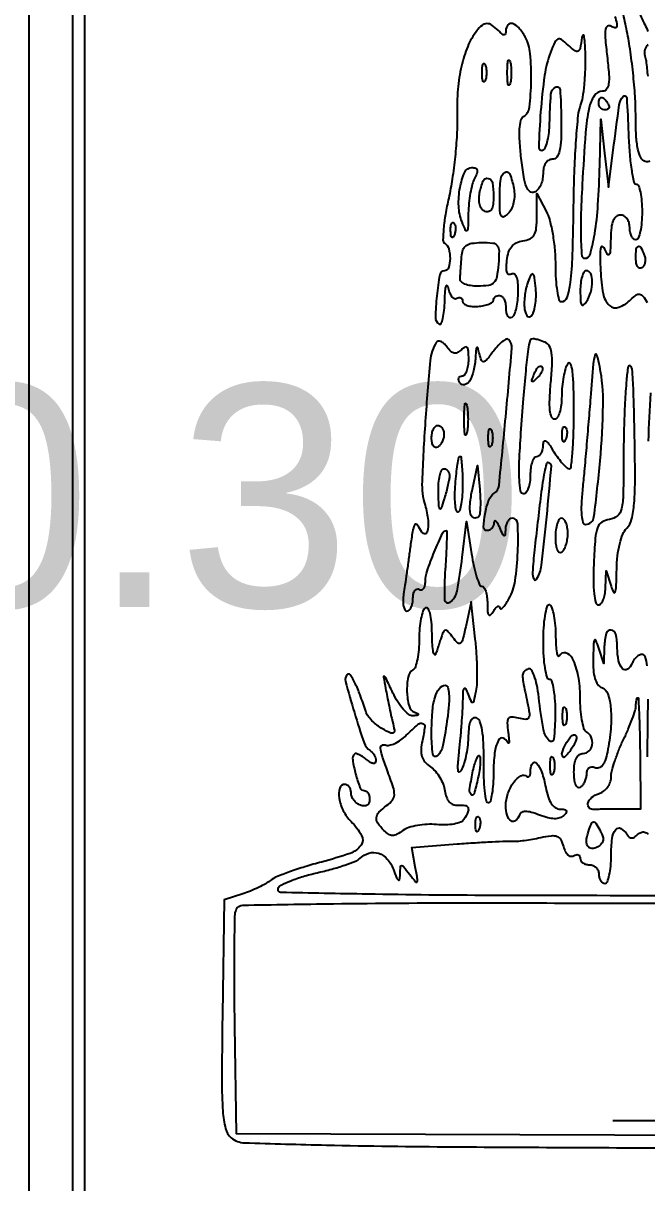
# Model space of a CAD drawing. Header units: inches. Extents: x -279 to 561, y -345 to 342.
# Drawn here: x -210.156 to -209.652, y -305.41 to -304.472 of the extents above; entities that cross this region are included whole.
import ezdxf

# ---------------------------------------------------------------- set-up
doc = ezdxf.new("R2010")
doc.units = ezdxf.units.IN
doc.header["$LTSCALE"] = 0.5
doc.header["$MEASUREMENT"] = 0
doc.layers.add('S-DIM', color=7, linetype='Continuous')
doc.styles.get("Standard").update_dxf_attribs({"font": 'arial.ttf'})
doc.dimstyles.get("Standard").update_dxf_attribs({"dimtxt": 0.18, "dimasz": 0.18, "dimexe": 0.18, "dimexo": 0.0625, "dimgap": 0.09, "dimtad": 0, "dimtih": 1, "dimtoh": 1, "dimzin": 0, "dimdsep": 46, "dimtxsty": 'Standard', "dimcen": 0.09, "dimadec": 0, "dimazin": 0, "dimtfac": 1, "dimtofl": 0, "dimtmove": 0, "dimatfit": 3, "dimfxl": 1, "dimtolj": 1, "dimtzin": 0, "dimarcsym": 0})

# ---------------------------------------------------------------- blocks, each defined once
blk = doc.blocks.new('*D1067')
at = {"layer": 'Defpoints', "color": 0, "ltscale": 0.5, "transparency": 16777216}
for p in [(-210.5, -305.21588), (-210.45448, -305.21588), (-210.45448, -305.51588)]:
    blk.add_point(p, dxfattribs=at)
at = {"layer": 'S-DIM', "color": 0, "lineweight": -2, "ltscale": 0.5, "transparency": 16777216}
for p, q in [((-210.5, -305.03588), (-210.5, -304.85588)), ((-210.5, -304.85588), (-210.32, -304.85588)), ((-210.51698, -305.21588), (-210.68, -305.21588)), ((-210.51698, -305.51588), (-210.68, -305.51588)), ((-210.5, -305.69588), (-210.5, -305.87588))]:
    blk.add_line(p, q, dxfattribs=at)
at = {"layer": 'S-DIM', "color": 0, "ltscale": 0.5, "transparency": 16777216}
for points in [[(-210.53, -305.03588), (-210.47, -305.03588), (-210.5, -305.21588)], [(-210.53, -305.69588), (-210.47, -305.69588), (-210.5, -305.51588)]]:
    blk.add_solid(points, dxfattribs=at)
at = {"layer": 'S-DIM', "color": 0, "ltscale": 0.5, "transparency": 16777216, "insert": (-209.99653, -304.85588), "char_height": 0.18, "attachment_point": 5}
blk.add_mtext('\\A1;0.30', dxfattribs=at)
blk = doc.blocks.new('*D1071')
at = {"color": 0, "linetype": 'ByBlock', "lineweight": -2, "transparency": 16777216}
for p, q in [((558.65223, 342.27878), (558.65223, 342.47294)), ((560.65223, 342.27878), (560.65223, 342.47294)), ((558.83223, 342.29294), (559.17223, 342.29294)), ((560.47223, 342.29294), (560.13223, 342.29294))]:
    blk.add_line(p, q, dxfattribs=at)
at = {"color": 0, "linetype": 'ByBlock', "transparency": 16777216}
for points in [[(558.83223, 342.32294), (558.83223, 342.26294), (558.65223, 342.29294)], [(560.47223, 342.32294), (560.47223, 342.26294), (560.65223, 342.29294)]]:
    blk.add_solid(points, dxfattribs=at)
at = {"layer": 'Defpoints', "color": 0, "linetype": 'ByBlock', "transparency": 16777216}
for p in [(560.65223, 342.29294), (558.65223, 342.21628), (560.65223, 342.21628)]:
    blk.add_point(p, dxfattribs=at)
at = {"layer": 'Defpoints', "color": 0, "ltscale": 0.5, "transparency": 16777216}
for p in [(-209.5, -305.36), (-209.5, -305.81), (-209.5, -305.81)]:
    blk.add_point(p, dxfattribs=at)
at = {"layer": 'S-DIM', "color": 0, "lineweight": -2, "ltscale": 0.5, "transparency": 16777216}
for p, q in [((-209.5, -305.18), (-209.5, -305)), ((-209.5625, -305.36), (-209.68, -305.36)), ((-209.5625, -305.81), (-209.68, -305.81)), ((-209.5, -305.99), (-209.5, -306.17))]:
    blk.add_line(p, q, dxfattribs=at)
at = {"layer": 'S-DIM', "color": 0, "ltscale": 0.5, "transparency": 16777216}
for points in [[(-209.53, -305.18), (-209.47, -305.18), (-209.5, -305.36)], [(-209.53, -305.99), (-209.47, -305.99), (-209.5, -305.81)]]:
    blk.add_solid(points, dxfattribs=at)
at = {"color": 0, "linetype": 'ByBlock', "transparency": 16777216, "insert": (559.65223, 342.29294), "char_height": 0.18, "attachment_point": 5}
blk.add_mtext('\\A1;2.0000', dxfattribs=at)
at = {"layer": 'S-DIM', "color": 0, "ltscale": 0.5, "transparency": 16777216, "insert": (-209.5, -305.585), "char_height": 0.18, "attachment_point": 5}
blk.add_mtext('\\A1;0.45', dxfattribs=at)

msp = doc.modelspace()

# ---------------------------------------------------------------- linework, layer by layer
msp.add_lwpolyline([(-210.11668, -304.76396), (-210.11668, -305.78112), (-210.13419, -305.78112), (-210.15171, -305.78112), (-210.15171, -304.76396), (-210.15171, -303.74681), (-210.13419, -303.74681), (-210.11668, -303.74681)], close=True)
msp.add_lwpolyline([(-210.10667, -305.78661), (-210.10667, -304.76671), (-210.10667, -303.74681), (-209.5787, -303.74681), (-209.05073, -303.74681)])
for points in [[(-209.64998, -304.58367, -0.288893), (-209.65366, -304.5844, -0.18397), (-209.65735, -304.5811, -0.069525), (-209.65968, -304.57446, -0.038669), (-209.66102, -304.56356, -0.009813), (-209.66146, -304.54573, 0.016676), (-209.66208, -304.52951, 0.009838), (-209.66385, -304.5102, 0.009836), (-209.66639, -304.49096, 0.016585), (-209.66936, -304.47496, -0.006169), (-209.67248, -304.45989, -0.004938)], [(-209.65931, -304.46149, 0.036838), (-209.65408, -304.47362, -0.031983), (-209.65167, -304.47906, -0.047688)], [(-209.6783, -304.46698, -0.01514), (-209.6767, -304.473, -0.14779), (-209.67687, -304.4756, -0.39376), (-209.67828, -304.4763, -0.066638), (-209.68128, -304.47496, 0.267508), (-209.68417, -304.47487, 0.240922), (-209.68588, -304.47735, 0.055156), (-209.68605, -304.48441, 0.007437), (-209.68453, -304.4992, -0.009486), (-209.68309, -304.51387, -0.05221), (-209.68329, -304.5218, -0.132153), (-209.68499, -304.52591, -0.232991), (-209.68822, -304.5275, 0.250086), (-209.69485, -304.53104, 0.094447), (-209.6991, -304.54103, 0.035281), (-209.70198, -304.56098, 0.004775), (-209.70466, -304.60317, 0.005649), (-209.70576, -304.62931, 0.015862), (-209.70575, -304.64762, 0.013477), (-209.70499, -304.66056, 0.389178), (-209.70273, -304.66262, 0.338291), (-209.6981, -304.65908, 0.026243), (-209.69458, -304.64283, 0.024283), (-209.69193, -304.61935, 0.01018), (-209.69054, -304.58756), (-209.68967, -304.55002), (-209.68656, -304.57755), (-209.68345, -304.60507), (-209.6796, -304.57504, -0.003339), (-209.67469, -304.53858, -0.147981), (-209.67149, -304.53168, -0.666721), (-209.66871, -304.53264, -0.006457), (-209.66733, -304.56128, 0.0109), (-209.66643, -304.57711, 0.017897), (-209.66489, -304.59044, 0.012137), (-209.66303, -304.60096, 0.357063), (-209.66107, -304.60257, -0.315325), (-209.6592, -304.60388, -0.034734), (-209.65768, -304.60918, -0.032447), (-209.65662, -304.61646, -0.020089), (-209.65627, -304.62509, -0.020945), (-209.65663, -304.63372, -0.033738), (-209.65774, -304.64099, -0.036969), (-209.65933, -304.64627, -0.31052), (-209.66127, -304.64761, -0.191087), (-209.66318, -304.64685, -0.088204), (-209.66481, -304.64467, -0.068025), (-209.66591, -304.64143, -0.048028), (-209.66628, -304.6376, 0.072314), (-209.66684, -304.63375, 0.08892), (-209.66847, -304.63051, 0.10214), (-209.6709, -304.62836, 0.130775), (-209.67378, -304.62759, 0.171916), (-209.67717, -304.62879, 0.123937), (-209.6796, -304.63203, 0.071228), (-209.68108, -304.63771, 0.023351), (-209.68164, -304.64636, -0.005939), (-209.68195, -304.65652, -0.115529), (-209.68279, -304.65953, -0.575085), (-209.68411, -304.65956, -0.03303), (-209.68646, -304.65512, 0.168432), (-209.68826, -304.65319, 0.502461), (-209.68963, -304.65385, 0.05096), (-209.69018, -304.65985, 0.006806), (-209.68986, -304.67258, 0.036204), (-209.68779, -304.69115, 0.158388), (-209.68259, -304.70073, 0.289938), (-209.67496, -304.70224, 0.10431), (-209.66526, -304.69592, -0.035343), (-209.66104, -304.69226, -0.207178), (-209.65825, -304.69159, -0.184568), (-209.65565, -304.69314, -0.027363), (-209.65207, -304.69823, -0.109673)], [(-209.65139, -304.49004, 0.10821), (-209.65294, -304.49155, 0.075834), (-209.65398, -304.49378, 0.071186), (-209.65434, -304.49635, 0.074344), (-209.65396, -304.49889, -0.04574), (-209.65309, -304.50303, -0.002951), (-209.65175, -304.51529, -0.004288)], [(-209.6495, -304.77152, 0.002275), (-209.6514, -304.81059, 0.032624)], [(-209.65221, -304.99227, 0.033302), (-209.65372, -304.98473, 0.338683), (-209.6561, -304.98291, 0.11775), (-209.65841, -304.98346, 0.065355), (-209.66082, -304.9851, 0.059514), (-209.66295, -304.98753, 0.05925), (-209.66446, -304.99038, -0.153603), (-209.66808, -304.99494, -0.370321), (-209.67204, -304.99448, -0.139892), (-209.67528, -304.98808, -0.047768), (-209.67629, -304.97761, 0.050863), (-209.6774, -304.96666, 0.330505), (-209.68129, -304.96319, 0.368654), (-209.68527, -304.966, 0.053173), (-209.68679, -304.97665), (-209.68729, -304.99041), (-209.6913, -304.9779, 0.014209), (-209.69359, -304.97139, 0.638693), (-209.69468, -304.97132, 0.116464), (-209.69543, -304.97404, 0.003366), (-209.69581, -304.98612, 0.023051), (-209.6956, -304.9956, 0.055145), (-209.69435, -305.0025, 0.08122), (-209.6921, -305.00717, 0.149022), (-209.6888, -305.00974, -0.228963), (-209.68392, -305.01494, -0.054814), (-209.68156, -305.02688, -0.043866), (-209.6816, -305.04306, -0.026773), (-209.68435, -305.06198, -0.030592), (-209.6861, -305.06863, -0.088106), (-209.68836, -305.07282, -0.151966), (-209.69113, -305.0747, -0.167211), (-209.69435, -305.07458, 0.094305), (-209.69713, -305.07408, 0.156498), (-209.69937, -305.07483, 0.150744), (-209.70081, -305.07676, 0.085626), (-209.70131, -305.07966, -0.057943), (-209.70168, -305.08286, -0.050295), (-209.70278, -305.08604, -0.052935), (-209.7044, -305.08875, -0.093561), (-209.70631, -305.0905, -0.297719), (-209.70827, -305.09045, -0.145541), (-209.70991, -305.08842, -0.069343), (-209.71099, -305.08422, -0.027979), (-209.71132, -305.07829, -0.032438), (-209.71088, -305.0715, -0.08173), (-209.70945, -305.06678, -0.127069), (-209.70707, -305.064, -0.153521), (-209.70381, -305.06298, 0.197974), (-209.69901, -305.061, 0.163204), (-209.69651, -305.05601, 0.142059), (-209.69736, -305.04997, 0.14977), (-209.70131, -305.04546, -0.188592), (-209.70326, -305.04286, -0.023965), (-209.70484, -305.03591, -0.025385), (-209.70595, -305.02712, -0.018566), (-209.70631, -305.01728, 0.045492), (-209.70787, -305.00017, 0.071642), (-209.71258, -304.98621, 0.214979), (-209.71812, -304.98173, 0.37717), (-209.72303, -304.9842, -0.633599), (-209.72401, -304.98426, -0.083867), (-209.72492, -304.98161, -0.026633), (-209.72561, -304.97537, -0.010197), (-209.72594, -304.96664, 0.019821), (-209.72645, -304.95753, 0.031877), (-209.72769, -304.94985, 0.033653), (-209.72937, -304.94424, 0.312867), (-209.73134, -304.94287, 0.339565), (-209.73331, -304.94439, 0.024068), (-209.73488, -304.95163, 0.025878), (-209.73598, -304.96131, 0.015416), (-209.73634, -304.9729, 0.015416), (-209.73598, -304.98449, 0.025878), (-209.73488, -304.99417, 0.024068), (-209.73331, -305.00141, 0.339565), (-209.73134, -305.00292, -0.337172), (-209.72937, -305.00442, -0.02574), (-209.72784, -305.01133, -0.02694), (-209.72678, -305.02061, -0.016153), (-209.72648, -305.0317, -0.024977), (-209.72758, -305.05144, -0.63854), (-209.73143, -305.05276, -0.149246), (-209.73604, -305.04363, -0.013205), (-209.73979, -305.01779, 0.017798), (-209.74138, -305.00752, 0.040883), (-209.74347, -304.99998, 0.06238), (-209.74584, -304.9954, 0.343737), (-209.74832, -304.99461, 0.10986), (-209.75159, -304.99673, 0.189486), (-209.75285, -304.99967, 0.056011), (-209.75239, -305.00517, 0.003432), (-209.74909, -305.0213, -0.013152), (-209.74737, -305.03063, -0.161721), (-209.74795, -305.03416, -0.300451), (-209.75032, -305.03546, -0.043502), (-209.75604, -305.03449, 0.045978), (-209.76158, -305.03357, 0.259148), (-209.76421, -305.03479, 0.171083), (-209.76521, -305.03815, 0.019711), (-209.7645, -305.04613, -0.008444), (-209.76393, -305.05129, -0.035657), (-209.76385, -305.05441, -0.48814), (-209.7643, -305.05472, -0.238583), (-209.76489, -305.05416, 0.240202), (-209.7686, -305.05063, 0.369075), (-209.77242, -305.05234, 0.08154), (-209.77546, -305.06282, 0.029729), (-209.77638, -305.07829, -0.015783), (-209.77668, -305.08777, -0.025803), (-209.7776, -305.09575, -0.023627), (-209.7789, -305.10176, -0.339731), (-209.78053, -305.10301, -0.365654), (-209.78215, -305.10164, -0.014077), (-209.78334, -305.09324, -0.019353), (-209.78413, -305.08249, -0.011706), (-209.78428, -305.06973, 0.012014), (-209.78446, -305.05476, 0.031927), (-209.78553, -305.04413, 0.04403), (-209.78735, -305.03705, 0.228441), (-209.79014, -305.03428, 0.219863), (-209.79284, -305.03455, 0.153883), (-209.79491, -305.03686, 0.076741), (-209.79623, -305.04156, 0.024903), (-209.79675, -305.0488, -0.023275), (-209.79723, -305.05592, -0.018624), (-209.79839, -305.06352, -0.019003), (-209.79999, -305.07048, -0.044521), (-209.80184, -305.07549, -0.101292), (-209.80371, -305.07798, -0.595207), (-209.80489, -305.07755, -0.057056), (-209.80506, -305.07251, -0.006313), (-209.80399, -305.06103, 0.004471), (-209.80297, -305.05052, 0.00357), (-209.80206, -305.03917, 0.003608), (-209.80136, -305.02866, 0.009103), (-209.80105, -305.02099, -0.005705), (-209.80076, -305.01255, -0.147456), (-209.80001, -305.01041, -0.565676), (-209.79892, -305.01051, -0.019671), (-209.79685, -305.01525, 0.010191), (-209.79439, -305.02118, 0.400973), (-209.79319, -305.02168, 0.246741), (-209.79211, -305.02045, 0.005908), (-209.79036, -305.01275, 0.045387), (-209.78955, -305.00607, 0.011736), (-209.78948, -304.99522, 0.011842), (-209.78999, -304.9828, 0.011814), (-209.79108, -304.9704), (-209.79444, -304.94037), (-209.79851, -304.95929, -0.008018), (-209.80112, -304.97056, -0.14391), (-209.80297, -304.97373, -0.400206), (-209.80526, -304.97372, -0.042217), (-209.80913, -304.9693, 0.016521), (-209.81287, -304.96456, 0.180795), (-209.81495, -304.9634, 0.318148), (-209.81658, -304.96421, 0.044076), (-209.81816, -304.96789, -0.000383), (-209.81928, -304.97131, -0.000225), (-209.82063, -304.9754, -0.000225), (-209.82199, -304.97949, -0.000382), (-209.82313, -304.98291, -0.58431), (-209.82409, -304.98309, -0.133579), (-209.82501, -304.98114, -0.029209), (-209.82571, -304.97512, -0.010019), (-209.82603, -304.96635, 0.01629), (-209.8265, -304.95657, 0.042626), (-209.82767, -304.94965, 0.082022), (-209.82935, -304.94583, 0.40669), (-209.83142, -304.94537, 0.178843), (-209.83337, -304.94786, 0.027992), (-209.83496, -304.954, 0.028151), (-209.83606, -304.96177, 0.021209), (-209.83643, -304.9704, -0.021209), (-209.8368, -304.97902, -0.028151), (-209.8379, -304.98679, -0.027992), (-209.83949, -304.99293, -0.178843), (-209.84143, -304.99542, 0.212424), (-209.84544, -305.00129, 0.054183), (-209.84629, -305.01306, 0.054362), (-209.8446, -305.02461, 0.237703), (-209.84018, -305.02964, -0.022677), (-209.83757, -305.03083, -0.394972), (-209.83728, -305.03164, -0.268675), (-209.83813, -305.03226, -0.015905), (-209.84143, -305.03253, -0.180534), (-209.84491, -305.03143, -0.045621), (-209.84929, -305.02729, -0.04061), (-209.85376, -305.02131, -0.031452), (-209.85765, -305.01416, 0.001496), (-209.86334, -305.00202, 0.14332), (-209.8646, -305.00059, 0.647439), (-209.86525, -305.00103, 0.003806), (-209.86359, -305.01043, 0.00366), (-209.86232, -305.01704, 0.002531), (-209.86079, -305.0245, 0.002552), (-209.85925, -305.03166, 0.005233), (-209.85796, -305.03724, -0.01466), (-209.85646, -305.04431, -0.287242), (-209.85725, -305.04629, -0.273661), (-209.85941, -305.0465, -0.013629), (-209.86606, -305.04317, -0.043595), (-209.87045, -305.0403, -0.036266), (-209.87458, -305.03655, -0.037706), (-209.87787, -305.03252, -0.076987), (-209.87966, -305.02887, 0.013092), (-209.88412, -305.01575, 0.027254), (-209.88842, -305.00584, 0.033179), (-209.89216, -304.99946, 0.470821), (-209.89446, -304.99924, 0.26781), (-209.89595, -305.00476, 0.007153), (-209.88881, -305.02998, 0.008927), (-209.88101, -305.05455, 0.174651), (-209.87614, -305.06068, -0.072136), (-209.87435, -305.06218, -0.052932), (-209.87283, -305.06428, -0.053269), (-209.87181, -305.06664, -0.076341), (-209.87146, -305.06889, -0.176123), (-209.87207, -305.07056, -0.256649), (-209.87349, -305.07111, -0.110288), (-209.87586, -305.07024, -0.030483), (-209.87909, -305.06788, 0.026174), (-209.88215, -305.0656, 0.039999), (-209.88504, -305.06399, 0.04689), (-209.88741, -305.06316, 0.264012), (-209.88865, -305.06352, 0.237536), (-209.89017, -305.0682, 0.025949), (-209.88779, -305.07961, 0.024813), (-209.88428, -305.09064, 0.313164), (-209.88089, -305.093, -0.16293), (-209.8792, -305.09357, -0.096096), (-209.87776, -305.09516, -0.077371), (-209.87679, -305.09754, -0.058236), (-209.87646, -305.10035, -0.094119), (-209.877, -305.10315, -0.166113), (-209.8785, -305.10493, -0.151899), (-209.88089, -305.1055, -0.075244), (-209.88397, -305.10482, -0.074185), (-209.88684, -305.1032, -0.064359), (-209.88927, -305.10074, -0.06686), (-209.89092, -305.09785, -0.096313), (-209.89148, -305.09497, 0.070083), (-209.89185, -305.09231, 0.085896), (-209.89295, -305.09005, 0.100138), (-209.89457, -305.08854, 0.138107), (-209.89648, -305.088, 0.331944), (-209.90065, -305.09111, 0.113976), (-209.90115, -305.0991, 0.076625), (-209.89777, -305.10937, 0.078749), (-209.89148, -305.11803, -0.068052), (-209.88296, -305.12925, -0.293233), (-209.88341, -305.13722, -0.1533), (-209.89226, -305.1438, -0.019521), (-209.91525, -305.15081, 0.01029), (-209.92873, -305.15465, 0.012154), (-209.94131, -305.15885, 0.011062), (-209.95171, -305.16288, 0.071801), (-209.95654, -305.16573, -0.041042), (-209.96045, -305.16838, -0.016056), (-209.96625, -305.17141, -0.015766), (-209.97276, -305.1743, -0.018924), (-209.97906, -305.17659), (-209.99407, -305.18141), (-209.99543, -305.27413, 0.002437), (-209.99595, -305.32738, 0.018813), (-209.99513, -305.35229, 0.040689), (-209.99297, -305.36645, 0.162644), (-209.98841, -305.3738, 0.166596), (-209.9776, -305.3779, 0.002667), (-209.91134, -305.37971, 0.003928), (-209.80898, -305.38114, 0.000619), (-209.6077, -305.38213, 0.000912)], [(-209.65191, -305.06574, -0.003041), (-209.6513, -305.01919, 0.010526)], [(-209.60664, -305.17808, -0.000756), (-209.77908, -305.17782, -0.003556), (-209.87817, -305.17681, -0.001135), (-209.94806, -305.17545, -0.505063), (-209.95039, -305.17215, -0.199065), (-209.94807, -305.16948, -0.020507), (-209.94029, -305.16599, -0.023035), (-209.93029, -305.1625, -0.0164), (-209.9188, -305.15949, 0.011112), (-209.90711, -305.15656, 0.014115), (-209.89646, -305.15332, 0.012117), (-209.88777, -305.15016, 0.103544), (-209.88433, -305.14791, -0.125366), (-209.8771, -305.14362, -0.152224), (-209.86925, -305.14374, -0.135422), (-209.8622, -305.14843, -0.091375), (-209.85726, -305.15681, 0.007716), (-209.85466, -305.16361, 0.137966), (-209.85324, -305.16545, 0.564059), (-209.85225, -305.16505, 0.029311), (-209.85184, -305.16086, -0.009332), (-209.85146, -305.1545, -0.391555), (-209.85054, -305.15365, -0.228857), (-209.8491, -305.15434, -0.004672), (-209.84402, -305.16086, 0.008089), (-209.83933, -305.1668, 0.489899), (-209.83815, -305.16677, 0.204087), (-209.83772, -305.16497, 0.003498), (-209.83955, -305.15479), (-209.84249, -305.139), (-209.80568, -305.1362, -0.002831), (-209.79104, -305.13517, -0.003576), (-209.77748, -305.1344, -0.002843), (-209.7661, -305.13389, -0.028666), (-209.76136, -305.13398, 0.039075), (-209.75745, -305.13397, 0.011549), (-209.75147, -305.13335, 0.011516), (-209.74477, -305.13234, 0.012162), (-209.73824, -305.13104, -0.023467), (-209.72962, -305.12952, -0.126272), (-209.72494, -305.1301, -0.178691), (-209.72198, -305.13275, -0.058239), (-209.71981, -305.13829, 0.05262), (-209.71834, -305.14219, 0.091133), (-209.71626, -305.14494, 0.13333), (-209.71392, -305.14615, 0.193509), (-209.71165, -305.14576, -0.076012), (-209.70961, -305.14489, -0.153227), (-209.70788, -305.14498, -0.186741), (-209.70674, -305.146, -0.119127), (-209.70631, -305.14776, 0.140337), (-209.70573, -305.14978, 0.099915), (-209.70411, -305.1515, 0.085131), (-209.70168, -305.15266, 0.06887), (-209.69881, -305.15306, -0.099038), (-209.69594, -305.15363, -0.097945), (-209.69351, -305.15526, -0.097945), (-209.69187, -305.1577, -0.099038), (-209.6913, -305.16056, 0.064853), (-209.69093, -305.16343, 0.082425), (-209.68983, -305.16587, 0.098894), (-209.6882, -305.16749, 0.148195), (-209.6863, -305.16807, 0.31052), (-209.68435, -305.16673, 0.036969), (-209.68276, -305.16146, 0.033738), (-209.68165, -305.15418, 0.020945), (-209.68129, -305.14555, -0.028347), (-209.68051, -305.13183, -0.133041), (-209.67762, -305.12456, -0.379686), (-209.67343, -305.1237, -0.124161), (-209.66851, -305.12847, 0.077596), (-209.66667, -305.13062, 0.173531), (-209.6647, -305.13137, 0.149325), (-209.66248, -305.13074, 0.053215), (-209.65988, -305.12865, -0.101657), (-209.65711, -305.12682, -0.165101), (-209.65432, -305.12667, -0.120119), (-209.65137, -305.12833, -0.042177)]]:
    msp.add_lwpolyline(points, format="xyb")
for points in [[(-209.78994, -304.47871, 0.064489), (-209.79716, -304.49122, 0.042317), (-209.80225, -304.50709, 0.036783), (-209.80514, -304.52595, 0.025538), (-209.80573, -304.54752, -0.020247), (-209.80598, -304.56242, -0.011424), (-209.80743, -304.58044, -0.011389), (-209.80972, -304.59858, -0.018296), (-209.81259, -304.6139, 0.013127), (-209.81521, -304.62711, 0.020337), (-209.8167, -304.63864, 0.015816), (-209.81722, -304.64789, 0.266527), (-209.81582, -304.65048, -0.191605), (-209.81255, -304.65488, -0.065881), (-209.81151, -304.66289, -0.073348), (-209.81262, -304.67021, -0.329936), (-209.81589, -304.67263, 0.362377), (-209.81978, -304.67588, 0.019403), (-209.82222, -304.69301, 0.020217), (-209.8233, -304.71038, 0.265733), (-209.82033, -304.71584, 0.453732), (-209.81877, -304.71536, 0.046175), (-209.81736, -304.71122, 0.033623), (-209.81627, -304.7048, 0.01749), (-209.81573, -304.6967, -0.009756), (-209.81534, -304.68899, -0.050541), (-209.81461, -304.6848, -0.604624), (-209.81375, -304.68461, -0.126631), (-209.81287, -304.68647, 0.042994), (-209.8117, -304.6906, 0.079403), (-209.80997, -304.69363, 0.127942), (-209.80799, -304.6951, 0.238541), (-209.80604, -304.69493, -0.089711), (-209.80427, -304.69423, -0.168486), (-209.80276, -304.69444, -0.176843), (-209.80176, -304.69552, -0.100001), (-209.8014, -304.6973, 0.230833), (-209.80046, -304.69923, 0.084925), (-209.79772, -304.7007, 0.061978), (-209.79368, -304.70152, 0.039884), (-209.78889, -304.70151, 0.029356), (-209.78409, -304.70083, 0.044197), (-209.78005, -304.69963, 0.053761), (-209.77722, -304.69814, 0.249843), (-209.77638, -304.69656, -0.127054), (-209.77599, -304.69507, -0.10076), (-209.77491, -304.6938, -0.08964), (-209.77328, -304.69294, -0.076648), (-209.77137, -304.69265, -0.195654), (-209.76946, -304.69343, -0.086673), (-209.76784, -304.69568, -0.066561), (-209.76674, -304.69901, -0.0466), (-209.76637, -304.70295, 0.047867), (-209.76601, -304.70668, 0.104212), (-209.7649, -304.70932, 0.181468), (-209.76325, -304.71046, 0.202618), (-209.76136, -304.71016, 0.161112), (-209.75943, -304.70786, 0.035024), (-209.75783, -304.70283, 0.033102), (-209.75673, -304.69649, 0.026472), (-209.75636, -304.68956, 0.021384), (-209.75667, -304.6822, 0.069483), (-209.75776, -304.67745, 0.168864), (-209.75951, -304.67535, 0.280049), (-209.76175, -304.67537, -0.221098), (-209.76385, -304.67562, -0.235243), (-209.76533, -304.67417, -0.087936), (-209.76591, -304.67044, -0.023215), (-209.7655, -304.66441, -0.043817), (-209.76411, -304.65762, -0.098458), (-209.76168, -304.653, -0.114561), (-209.75793, -304.65008, -0.073096), (-209.7526, -304.64851, 0.072064), (-209.74682, -304.64682, 0.158405), (-209.74347, -304.64374, 0.105635), (-209.74178, -304.63834, 0.02273), (-209.74131, -304.62849), (-209.74128, -304.61008), (-209.73381, -304.62441, -0.057002), (-209.7309, -304.63196, -0.020971), (-209.72851, -304.64315, -0.02033), (-209.72688, -304.65579, -0.02195), (-209.72633, -304.6682, 0.014893), (-209.72599, -304.67949, 0.0244), (-209.72496, -304.689, 0.021416), (-209.7235, -304.69622, 0.34476), (-209.72166, -304.69765, 0.321226), (-209.71687, -304.69422, 0.051155), (-209.71414, -304.6823, 0.023754), (-209.71246, -304.66019, 0.003583), (-209.71153, -304.61578, -0.006436), (-209.71085, -304.59023, -0.008213), (-209.70954, -304.56671, -0.006599), (-209.70786, -304.54711, -0.066239), (-209.70598, -304.53913, 0.051775), (-209.70422, -304.53253, 0.015118), (-209.7029, -304.5221, 0.015016), (-209.70212, -304.51019, 0.015558), (-209.70206, -304.4984, 0.007383), (-209.70248, -304.48821, 0.035842), (-209.70321, -304.48248, 0.62505), (-209.70407, -304.48226, 0.140711), (-209.70494, -304.48415, -0.012299), (-209.70645, -304.49281, -0.221128), (-209.70808, -304.49503, -0.29742), (-209.71049, -304.49485, -0.020409), (-209.71602, -304.49024, 0.027272), (-209.72153, -304.48578, 0.259265), (-209.72443, -304.48543, 0.192475), (-209.72681, -304.48774, 0.015071), (-209.73025, -304.49606, 0.055163), (-209.73507, -304.51483, 0.016595), (-209.73826, -304.54417, 0.010382), (-209.73981, -304.57283, 0.598666), (-209.73617, -304.57494, 0.164978), (-209.73427, -304.57264, 0.031533), (-209.73265, -304.5674, 0.030565), (-209.73147, -304.56077, 0.023966), (-209.73098, -304.55348, -0.012375), (-209.72995, -304.52981, -0.264356), (-209.72621, -304.52417, -0.537596), (-209.72254, -304.52626, -0.013948), (-209.72168, -304.54877, -0.008725), (-209.7218, -304.56623, -0.046092), (-209.72291, -304.57573, -0.108699), (-209.72517, -304.58072, -0.236512), (-209.72883, -304.58255, 0.138282), (-209.7319, -304.58342, 0.115825), (-209.7343, -304.5858, 0.089017), (-209.73583, -304.5896, 0.05124), (-209.73634, -304.59453, -0.05468), (-209.73686, -304.59931, -0.057402), (-209.73841, -304.60378, -0.064019), (-209.74069, -304.60729, -0.125859), (-209.74339, -304.60921, -0.267372), (-209.74693, -304.60865, -0.132355), (-209.74969, -304.60486, -0.052019), (-209.7519, -304.59661, -0.010592), (-209.75396, -304.58161, -0.012666), (-209.75518, -304.56812, -0.030478), (-209.75522, -304.5581, -0.039536), (-209.75426, -304.55108, -0.203275), (-209.75204, -304.54795, 0.229722), (-209.74731, -304.54048, 0.023576), (-209.74587, -304.51904, 0.028581), (-209.74669, -304.49707, 0.099532), (-209.75077, -304.48354, 0.054812), (-209.75571, -304.47635, 0.137118), (-209.76096, -304.47285, 0.304726), (-209.7647, -304.47391, 0.177569), (-209.76637, -304.47846, -0.051663), (-209.76665, -304.48117, -0.354955), (-209.76762, -304.48196, -0.180052), (-209.76926, -304.48135, -0.018208), (-209.77237, -304.47846, 0.044241), (-209.77763, -304.47406, 0.156969), (-209.78177, -304.47279, 0.172121), (-209.78565, -304.47423, 0.055663)], [(-209.76292, -304.52125, -0.161593), (-209.76376, -304.52254, -0.542911), (-209.76453, -304.52229, -0.052887), (-209.76507, -304.51875, -0.011065), (-209.76521, -304.51249, -0.011065), (-209.76507, -304.50622, -0.052887), (-209.76453, -304.50269, -0.542911), (-209.76376, -304.50243, -0.161593), (-209.76292, -304.50373, -0.039571), (-209.76221, -304.50772, -0.024357), (-209.76197, -304.51249, -0.024357), (-209.76221, -304.51726, -0.039571)], [(-209.78307, -304.51874, -0.174857), (-209.78401, -304.51979, -0.447206), (-209.78485, -304.51949, -0.078554), (-209.78544, -304.51695, -0.017491), (-209.78559, -304.51249, -0.017491), (-209.78544, -304.50803, -0.078554), (-209.78485, -304.50549, -0.447206), (-209.78401, -304.50519, -0.174857), (-209.78307, -304.50623, -0.057986), (-209.78229, -304.50909, -0.037979), (-209.78203, -304.51249, -0.037979), (-209.78229, -304.51589, -0.057986)], [(-209.68379, -304.53751, -0.082592), (-209.68301, -304.53942, -0.161196), (-209.68317, -304.54105, -0.182303), (-209.68422, -304.54212, -0.108972), (-209.686, -304.54252, -0.093332), (-209.68802, -304.54213, -0.09642), (-209.68974, -304.54105, -0.099167), (-209.69089, -304.53942, -0.105053), (-209.6913, -304.53751, -0.042167), (-209.69114, -304.5356, -0.061769), (-209.69065, -304.53398, -0.081139), (-209.68994, -304.53288, -0.210953), (-209.68909, -304.53251, -0.151918), (-209.68804, -304.53283, -0.038439), (-209.68663, -304.53398, -0.035638), (-209.68514, -304.5356, -0.029505)], [(-209.79166, -304.59807, 0.058371), (-209.7935, -304.60276, 0.019834), (-209.7951, -304.60993, 0.019413), (-209.79624, -304.61805, 0.021153), (-209.79671, -304.62601, -0.00321), (-209.79698, -304.63784, -0.148804), (-209.79775, -304.64011, -0.57824), (-209.7989, -304.64, -0.010905), (-209.80181, -304.63315, -0.085763), (-209.8045, -304.62048, -0.05496), (-209.80343, -304.60545, -0.05922), (-209.79959, -304.59301, -0.296492), (-209.79376, -304.58922, -0.08854), (-209.79086, -304.58974, -0.251162), (-209.78955, -304.59123, -0.1512), (-209.78972, -304.59383, -0.031114)], [(-209.75997, -304.60595, -0.048857), (-209.75943, -304.61182, -0.051866), (-209.76007, -304.61756, -0.056199), (-209.76176, -304.62259, -0.087011), (-209.76439, -304.62633, -0.072999), (-209.76804, -304.62905, -0.41815), (-209.77012, -304.62841, -0.112229), (-209.77118, -304.62438, -0.008364), (-209.77137, -304.61294, -0.02807), (-209.77056, -304.59855, -0.231284), (-209.76714, -304.59317, -0.470624), (-209.76319, -304.59452, -0.042981)], [(-209.77638, -304.61242, -0.026073), (-209.77673, -304.61916, -0.100316), (-209.77798, -304.62314, -0.203512), (-209.78014, -304.62484, -0.158798), (-209.78314, -304.62468, -0.136338), (-209.78574, -304.62275, -0.093556), (-209.78744, -304.61947, -0.073744), (-209.78807, -304.61505, -0.045953), (-209.78756, -304.60982, -0.048453), (-209.78468, -304.60002, -0.36965), (-209.78074, -304.59797, -0.301783), (-209.7773, -304.60161, -0.042625)], [(-209.80799, -304.64354, -0.054073), (-209.8091, -304.64563, -0.470617), (-209.81001, -304.64571, -0.168741), (-209.81072, -304.64425, -0.018894), (-209.81101, -304.64052, -0.028489), (-209.81096, -304.63704, -0.077125), (-209.8104, -304.63463, -0.208169), (-209.80948, -304.63372, -0.296942), (-209.80838, -304.63395, -0.126455), (-209.80742, -304.63559, -0.060344), (-209.80702, -304.63802, -0.05415), (-209.80721, -304.64081, -0.051402)], [(-209.77238, -304.66741, -0.023146), (-209.77372, -304.67762, -0.144277), (-209.77605, -304.68229, -0.171109), (-209.78033, -304.68453, -0.035836), (-209.78889, -304.68514, -0.03484), (-209.79494, -304.68472, -0.067017), (-209.79961, -304.68341, -0.100306), (-209.8025, -304.6814, -0.214128), (-209.8034, -304.67889, 0.001589), (-209.80316, -304.67572, 0.000553), (-209.80283, -304.67116, 0.000549), (-209.80247, -304.66613, 0.00064), (-209.80215, -304.66136, -0.06548), (-209.80102, -304.6557, -0.156447), (-209.7985, -304.6523, -0.120884), (-209.79397, -304.65049, -0.031885), (-209.78614, -304.64989, -0.027123), (-209.77702, -304.65026, -0.205304), (-209.77332, -304.65228, -0.171209), (-209.77186, -304.65659, -0.017834)], [(-209.65452, -304.65996, -0.066719), (-209.6538, -304.66299, -0.072258), (-209.65394, -304.66602, -0.081026), (-209.65487, -304.66858, -0.126981), (-209.65649, -304.67026, -0.214542), (-209.6583, -304.6705, -0.177225), (-209.65987, -304.66933, -0.099152), (-209.66093, -304.66666, -0.045552), (-209.66127, -304.66292, -0.020503), (-209.66096, -304.65523, -0.275668), (-209.65939, -304.65303, -0.395517), (-209.6573, -304.65377, -0.027681)], [(-209.70624, -304.6889, 0.010814), (-209.70603, -304.69693, 0.116665), (-209.70513, -304.70004, 0.473162), (-209.70362, -304.7003, 0.07201), (-209.70131, -304.69765, 0.072084), (-209.69776, -304.68991, 0.071596), (-209.69654, -304.68145, 0.097179), (-209.69781, -304.67498, 0.304766), (-209.70131, -304.67263, 0.267845), (-209.70323, -304.67374, 0.057513), (-209.70482, -304.67741, 0.045617), (-209.7059, -304.68266, 0.029148)], [(-209.7476, -304.6793, 0.056014), (-209.75077, -304.69046, 0.054701), (-209.75142, -304.70214, 0.11558), (-209.74947, -304.70882, 0.496109), (-209.74598, -304.7093, 0.118779), (-209.74402, -304.70609, 0.036398), (-209.74267, -304.70054, 0.034135), (-209.74201, -304.69389, 0.031458), (-209.74223, -304.68703, 0.008354), (-209.7432, -304.67844, 0.120102), (-209.74429, -304.67559, 0.532722), (-209.74567, -304.67561, 0.047087)], [(-209.82264, -304.73068, 0.114131), (-209.82751, -304.74534, 0.006128), (-209.8315, -304.79446, 0.007465), (-209.83412, -304.84295, 0.081614), (-209.83172, -304.86226, -0.042956), (-209.8292, -304.87462, -0.097307), (-209.82995, -304.88408, -0.53469), (-209.83299, -304.88508, -0.139666), (-209.83668, -304.87998, 0.168929), (-209.83847, -304.87779, 0.453638), (-209.84015, -304.87831, 0.063424), (-209.84177, -304.88368, 0.008566), (-209.84352, -304.89533, -0.001226), (-209.84494, -304.90592, -0.001055), (-209.8465, -304.91704, -0.001062), (-209.84795, -304.92713, -0.00307), (-209.84901, -304.93411, 0.033002), (-209.84949, -304.93939, 0.054761), (-209.84912, -304.94383, 0.077089), (-209.84802, -304.94686, 0.273937), (-209.84631, -304.94788, 0.199649), (-209.84445, -304.9471, 0.085285), (-209.84287, -304.94485, 0.065293), (-209.84179, -304.94152, 0.045392), (-209.84143, -304.93757, -0.047867), (-209.84108, -304.93384, -0.104212), (-209.83996, -304.9312, -0.181468), (-209.83832, -304.93007, -0.202618), (-209.83643, -304.93036, 0.182974), (-209.83454, -304.93073, 0.187154), (-209.83289, -304.92974, 0.113399), (-209.83178, -304.92735, 0.052238), (-209.83142, -304.92392, -0.083777), (-209.83001, -304.91552, -0.01421), (-209.82422, -304.90028, -0.007961), (-209.81755, -304.88481, -0.29509), (-209.81447, -304.88282, -0.421057), (-209.81402, -304.88329, -0.001451), (-209.81425, -304.89201, -0.006008), (-209.81466, -304.9021, -0.003591), (-209.81539, -304.9141, 0.02169), (-209.81597, -304.93835, 0.599953), (-209.81148, -304.94064, 0.196331), (-209.80585, -304.9319, 0.016025), (-209.80161, -304.90447), (-209.79805, -304.87531), (-209.79408, -304.90158, 0.015224), (-209.79224, -304.91165, 0.024039), (-209.78999, -304.92014, 0.020706), (-209.78765, -304.92658, 0.30406), (-209.78574, -304.92786, -0.261616), (-209.78406, -304.9288, -0.058926), (-209.78264, -304.9319, -0.046593), (-209.78165, -304.93635, -0.030018), (-209.7813, -304.94162, 0.011096), (-209.78111, -304.94863, 0.155556), (-209.78023, -304.95096, 0.461139), (-209.77881, -304.95102, 0.043106), (-209.77638, -304.94788, -0.030396), (-209.77449, -304.94531, -0.105334), (-209.77288, -304.94404, -0.310251), (-209.77182, -304.9442, -0.195557), (-209.77127, -304.94537, 0.450552), (-209.77047, -304.94601, 0.155995), (-209.76899, -304.94523, 0.047415), (-209.76664, -304.94234, 0.017455), (-209.76386, -304.93787, 0.093461), (-209.75889, -304.92349, 0.027034), (-209.75671, -304.9, 0.020265), (-209.75676, -304.87722, 0.401788), (-209.76136, -304.87281, 0.16722), (-209.7633, -304.87348, 0.090029), (-209.765, -304.87538, 0.072474), (-209.76621, -304.87822, 0.054897), (-209.76672, -304.88157, -0.011173), (-209.76702, -304.88643, -0.467319), (-209.76778, -304.88696, -0.223503), (-209.76882, -304.88608, -0.005675), (-209.77137, -304.88032, 0.022562), (-209.77306, -304.87683, 0.099298), (-209.77451, -304.87508, 0.410092), (-209.77548, -304.87518, 0.160542), (-209.77602, -304.87656, -0.079017), (-209.77654, -304.87895, -0.086527), (-209.77777, -304.88098, -0.094707), (-209.7795, -304.88234, -0.119633), (-209.78148, -304.88282, -0.419286), (-209.78432, -304.87993, -0.04274), (-209.78323, -304.86933, -0.041156), (-209.78012, -304.85813, -0.159695), (-209.77572, -304.85256, 0.22485), (-209.7719, -304.84625, 0.002103), (-209.76649, -304.79077, 0.002127), (-209.76155, -304.73529, 0.220968), (-209.76412, -304.72826, 0.313025), (-209.76586, -304.72794, 0.055567), (-209.76887, -304.72974, 0.042975), (-209.77247, -304.733, 0.02567), (-209.77618, -304.73742, -0.008081), (-209.78197, -304.74485, -0.173133), (-209.78431, -304.74629, -0.369642), (-209.78603, -304.74534, -0.027879), (-209.78776, -304.73985, 0.008771), (-209.78914, -304.73484, 0.554391), (-209.78987, -304.73463, 0.192995), (-209.79047, -304.73588, 0.004264), (-209.79089, -304.74269, -0.04347), (-209.79242, -304.75367, -0.081864), (-209.79581, -304.76192, -0.200643), (-209.79984, -304.76481, -0.321152), (-209.80357, -304.76325, -0.072632), (-209.80449, -304.76113, -0.148641), (-209.80443, -304.75933, -0.188638), (-209.80343, -304.75815, -0.12523), (-209.80169, -304.75771, 0.22959), (-209.79966, -304.75672, 0.073706), (-209.79795, -304.75374, 0.056155), (-209.79678, -304.74937, 0.037369), (-209.79639, -304.74419, 0.016967), (-209.79662, -304.73757, 0.146406), (-209.79764, -304.73483, 0.367554), (-209.79942, -304.73444, 0.074621), (-209.80222, -304.73651, -0.06655), (-209.80536, -304.73891, -0.179287), (-209.80807, -304.73936, -0.147546), (-209.81079, -304.73793, -0.040884), (-209.81397, -304.73425, 0.0478), (-209.81644, -304.73148, 0.089443), (-209.81896, -304.72987, 0.142379), (-209.82111, -304.72963, 0.215419)], [(-209.74677, -304.72893, 0.049856), (-209.74838, -304.73608, 0.005014), (-209.75034, -304.75347, 0.005613), (-209.7524, -304.77599, 0.002958), (-209.75448, -304.804, 0.00612), (-209.75578, -304.82714, 0.023217), (-209.75574, -304.84162, 0.033321), (-209.75469, -304.85062, 0.36174), (-209.75208, -304.85279, 0.23385), (-209.74988, -304.8517, 0.07192), (-209.74803, -304.84838, 0.054903), (-209.74677, -304.84353, 0.036348), (-209.74635, -304.83778, -0.031626), (-209.74598, -304.83203, -0.048861), (-209.74488, -304.82717, -0.06271), (-209.74327, -304.82381, -0.254951), (-209.74134, -304.82276, 0.169282), (-209.73942, -304.8221, 0.092637), (-209.73777, -304.82019, 0.073919), (-209.73663, -304.81736, 0.055103), (-209.73621, -304.81401, -0.082889), (-209.73562, -304.8108, -0.467272), (-209.7342, -304.81028, -0.111811), (-209.73178, -304.81251, -0.011675), (-209.72754, -304.81901, 0.018779), (-209.72399, -304.82428, 0.025602), (-209.72039, -304.82873, 0.024289), (-209.71714, -304.83201, 0.187442), (-209.71516, -304.83277, 0.383097), (-209.71363, -304.83139, 0.006541), (-209.71247, -304.81918, 0.012933), (-209.71164, -304.80423, 0.00779), (-209.71139, -304.78648, 0.006044), (-209.71168, -304.76573, 0.025142), (-209.71263, -304.75326, 0.079349), (-209.71422, -304.74784, 0.587512), (-209.71632, -304.7477, 0.074236), (-209.7182, -304.75184, 0.022986), (-209.71977, -304.75851, 0.022426), (-209.72086, -304.76624, 0.022912), (-209.72125, -304.77397, -0.027301), (-209.72168, -304.78132, -0.046364), (-209.72294, -304.78735, -0.060841), (-209.72478, -304.79147, -0.263118), (-209.72703, -304.79274, -0.315611), (-209.72945, -304.79104, -0.061816), (-209.7307, -304.78556, -0.036499), (-209.73095, -304.77656, -0.011369), (-209.73003, -304.76305, 0.0107), (-209.72898, -304.7478, 0.047958), (-209.72941, -304.73886, 0.094976), (-209.73127, -304.7335, 0.17206), (-209.73475, -304.73052, 0.012381), (-209.74008, -304.72863, 0.046306), (-209.74354, -304.72784, 0.091659), (-209.74569, -304.72795, 0.259401)], [(-209.69798, -304.77522, -0.001181), (-209.69955, -304.79457, -0.000936), (-209.70133, -304.81548, -0.000945), (-209.70305, -304.83488, -0.002361), (-209.70441, -304.84904, 0.012504), (-209.70534, -304.86149, 0.033155), (-209.7052, -304.87042, 0.047632), (-209.70416, -304.87619, 0.336355), (-209.70203, -304.87781, 0.377496), (-209.69516, -304.87177, 0.00923), (-209.69023, -304.82648, 0.017948), (-209.68777, -304.78117, 0.053226), (-209.6905, -304.7502, 0.02411), (-209.69282, -304.74083, 0.744667), (-209.69438, -304.74083, 0.051155), (-209.69574, -304.74797, 0.001906)], [(-209.74072, -304.75904, -0.011214), (-209.74403, -304.76218, -0.400052), (-209.745, -304.76215, -0.286372), (-209.74526, -304.76103, -0.008399), (-209.74353, -304.75624, -0.036269), (-209.74201, -304.753, -0.070189), (-209.74029, -304.75073, -0.120343), (-209.73865, -304.74974, -0.278911), (-209.73731, -304.75007, -0.20742), (-209.7367, -304.7516, -0.082976), (-209.73715, -304.75386, -0.063152), (-209.73855, -304.75647, -0.043285)], [(-209.66747, -304.7502, 0.026108), (-209.66891, -304.76114, 0.00636), (-209.6701, -304.7793, 0.006503), (-209.67093, -304.80019, 0.006437), (-209.67123, -304.82117, -0.003656), (-209.6715, -304.85348, -0.049137), (-209.67284, -304.86524, -0.165226), (-209.67621, -304.87087, -0.141594), (-209.68254, -304.87371, 0.107907), (-209.68872, -304.87601, 0.165002), (-209.69224, -304.88044, 0.067798), (-209.6941, -304.88911, 0.007771), (-209.69528, -304.90909, 0.011511), (-209.69558, -304.92331, 0.027105), (-209.69498, -304.9339, 0.031583), (-209.6937, -304.94116, 0.346398), (-209.69153, -304.94287, 0.229059), (-209.68949, -304.94188, 0.068972), (-209.68769, -304.93883, 0.053578), (-209.68637, -304.93438, 0.036093), (-209.6858, -304.92911), (-209.6853, -304.91535), (-209.68129, -304.92786, 0.042629), (-209.67929, -304.93265, 0.661255), (-209.678, -304.93255, 0.071831), (-209.67717, -304.92802, 0.004545), (-209.67679, -304.91445, -0.022102), (-209.67607, -304.90319, -0.032618), (-209.67437, -304.89344, -0.037996), (-209.67186, -304.88572, -0.099179), (-209.66864, -304.88089, 0.14007), (-209.66472, -304.87383, 0.037492), (-209.66273, -304.861, 0.020664), (-209.66194, -304.84002, 0.003906), (-209.66239, -304.80171, 0.003074), (-209.66321, -304.76969, 0.016683), (-209.66433, -304.75236, 0.204494), (-209.66585, -304.74959, 0.563831)], [(-209.79787, -304.804, -0.142433), (-209.79866, -304.80555, -0.611425), (-209.7994, -304.80533, -0.039503), (-209.7999, -304.8008, -0.008087), (-209.80003, -304.79274, -0.008087), (-209.7999, -304.78467, -0.039503), (-209.7994, -304.78014, -0.611425), (-209.79866, -304.77993, -0.142433), (-209.79787, -304.78148, -0.029693), (-209.79719, -304.78661, -0.017887), (-209.79697, -304.79274, -0.017887), (-209.79719, -304.79887, -0.029693)], [(-209.81641, -304.80495, -0.061875), (-209.81678, -304.80794, -0.051278), (-209.81788, -304.81096, -0.053305), (-209.8195, -304.81354, -0.08825), (-209.82142, -304.81526, -0.202618), (-209.82331, -304.81555, -0.181468), (-209.82495, -304.81442, -0.104212), (-209.82606, -304.81178, -0.047867), (-209.82642, -304.80805, -0.0466), (-209.82605, -304.8041, -0.066561), (-209.82495, -304.80077, -0.086673), (-209.82333, -304.79852, -0.195654), (-209.82142, -304.79774, -0.142666), (-209.81951, -304.7983, -0.09965), (-209.81788, -304.79986, -0.08433), (-209.81679, -304.8022, -0.067639)], [(-209.77807, -304.81401, -0.174857), (-209.779, -304.81505, -0.447206), (-209.77985, -304.81475, -0.078554), (-209.78043, -304.81221, -0.017491), (-209.78059, -304.80775, -0.017491), (-209.78043, -304.80329, -0.078554), (-209.77985, -304.80075, -0.447206), (-209.779, -304.80045, -0.174857), (-209.77807, -304.8015, -0.057986), (-209.77728, -304.80435, -0.037979), (-209.77702, -304.80775, -0.037979), (-209.77728, -304.81115, -0.057986)], [(-209.71791, -304.80869, -0.054073), (-209.71902, -304.81077, -0.470617), (-209.71993, -304.81086, -0.168741), (-209.72064, -304.8094, -0.018894), (-209.72093, -304.80567, -0.028489), (-209.72088, -304.80218, -0.077125), (-209.72032, -304.79978, -0.208169), (-209.7194, -304.79887, -0.296942), (-209.7183, -304.7991, -0.126455), (-209.71734, -304.80073, -0.060344), (-209.71694, -304.80316, -0.05415), (-209.71713, -304.80595, -0.051402)], [(-209.8014, -304.84528, -0.015821), (-209.80167, -304.85392, -0.025863), (-209.80251, -304.86119, -0.023722), (-209.8037, -304.86666, -0.339517), (-209.80519, -304.8678, -0.360427), (-209.80658, -304.86665, -0.024645), (-209.80734, -304.86119, -0.026241), (-209.8076, -304.85392, -0.015733), (-209.80719, -304.84528, -0.008267), (-209.80636, -304.83665, -0.013569), (-209.80533, -304.82938, -0.007179), (-209.80425, -304.82347, -0.358068), (-209.8034, -304.82276, -0.38001), (-209.8026, -304.82347, -0.007418), (-209.80198, -304.82938, -0.013804), (-209.80154, -304.83665, -0.008323)], [(-209.78855, -304.87164, -0.287392), (-209.79224, -304.87249, -0.26151), (-209.79485, -304.86954, -0.079279), (-209.79532, -304.86113, -0.028523), (-209.79341, -304.84927), (-209.78922, -304.83027), (-209.78747, -304.84954, -0.014778), (-209.78701, -304.85713, -0.020124), (-209.78707, -304.86398, -0.017423), (-209.78753, -304.86954, -0.16825)], [(-209.73808, -304.85404, 0.001467), (-209.74325, -304.89844, 0.01562), (-209.74474, -304.91657, 0.113079), (-209.74378, -304.92201, 0.609441), (-209.74153, -304.92218, 0.108787), (-209.73754, -304.91075, 0.00565), (-209.73333, -304.87177, 0.002794), (-209.7296, -304.83082, 0.43941), (-209.7324, -304.82777, 0.343903), (-209.73352, -304.82864, 0.008233), (-209.73512, -304.83549, 0.014559), (-209.73669, -304.84397, 0.008937)], [(-209.81191, -304.83903, -0.030037), (-209.81236, -304.84226, -0.008985), (-209.81343, -304.84712, -0.008974), (-209.81484, -304.85255, -0.009604), (-209.81641, -304.8578, -0.008407), (-209.81885, -304.865, -0.604142), (-209.81984, -304.86514, -0.147695), (-209.82055, -304.86307, -0.002769), (-209.82092, -304.85154, -0.025191), (-209.82075, -304.84435, -0.040386), (-209.8198, -304.83829, -0.048902), (-209.81831, -304.83399, -0.292899), (-209.81641, -304.83277, -0.127718), (-209.81454, -304.83326, -0.110062), (-209.81302, -304.83461, -0.09736), (-209.81209, -304.83664, -0.079052)], [(-209.72633, -304.88812, 0.027979), (-209.726, -304.89405, 0.069343), (-209.72492, -304.89825, 0.145541), (-209.72329, -304.90028, 0.297719), (-209.72133, -304.90033, 0.130646), (-209.7194, -304.8983, 0.045439), (-209.71779, -304.89456, 0.041396), (-209.71669, -304.88993, 0.037634), (-209.71632, -304.88502, 0.039081), (-209.71669, -304.88035, 0.058208), (-209.71779, -304.8764, 0.076538), (-209.71941, -304.87371, 0.222681), (-209.72133, -304.87281, 0.257909), (-209.72325, -304.87387, 0.061379), (-209.72486, -304.87731, 0.048032), (-209.72597, -304.88225, 0.031003)], [(-209.81357, -305.0342, -0.015556), (-209.81722, -305.05656, -0.150967), (-209.82171, -305.06492, -0.622598), (-209.8254, -305.06363, -0.030453), (-209.82642, -305.04687, -0.018527), (-209.82578, -305.02957, -0.051465), (-209.82364, -305.01761, -0.087666), (-209.82013, -305.01042, -0.239754), (-209.81523, -305.00793, -0.338026), (-209.81323, -305.00946, -0.051018), (-209.81235, -305.01476, -0.034904), (-209.8124, -305.02294, -0.013562)], [(-209.65793, -305.06298), (-209.65744, -305.10802), (-209.67437, -305.10802, 0.002034), (-209.68112, -305.10805, 0.00253), (-209.68739, -305.10813, 0.002059), (-209.69266, -305.10825, 0.019149), (-209.69493, -305.10839, -0.213778), (-209.69894, -305.10707, -0.278816), (-209.70002, -305.10344, -0.149771), (-209.6971, -305.09871, -0.103518), (-209.69158, -305.09559, 0.078148), (-209.68757, -305.09359, 0.072326), (-209.68425, -305.09042, 0.074375), (-209.68205, -305.08652, 0.091694), (-209.68129, -305.08242, -0.062153), (-209.68065, -305.07725, -0.016887), (-209.67835, -305.06933, -0.016815), (-209.67511, -305.06045, -0.016748), (-209.67128, -305.05179, 0.011331), (-209.66745, -305.04337, 0.013285), (-209.66421, -305.03523, 0.012255), (-209.66184, -305.02824, 0.075794), (-209.66127, -305.0245, -0.020477), (-209.66117, -305.02199, -0.033033), (-209.66085, -305.01987, -0.035748), (-209.6604, -305.01832, -0.313143), (-209.65985, -305.01794, -0.400684), (-209.65926, -305.0185, -0.000983), (-209.6587, -305.03117, -0.004946), (-209.65822, -305.04571, -0.002969)], [(-209.71801, -305.03921, -0.174857), (-209.71895, -305.04025, -0.447206), (-209.7198, -305.03995, -0.078554), (-209.72038, -305.03741, -0.017491), (-209.72054, -305.03295, -0.017491), (-209.72038, -305.02849, -0.078554), (-209.7198, -305.02595, -0.447206), (-209.71895, -305.02565, -0.174857), (-209.71801, -305.0267, -0.057986), (-209.71723, -305.02955, -0.037979), (-209.71697, -305.03295, -0.037979), (-209.71723, -305.03635, -0.057986)], [(-209.83382, -305.05248, 0.037388), (-209.83488, -305.05992, 0.091892), (-209.83424, -305.06537, 0.10551), (-209.83177, -305.06978, 0.059943), (-209.82721, -305.07387, -0.063873), (-209.82332, -305.07741, -0.041072), (-209.81977, -305.08236, -0.040825), (-209.81704, -305.08788, -0.059305), (-209.81565, -305.09313, 0.049822), (-209.81435, -305.09847, 0.098451), (-209.81213, -305.1022, 0.123134), (-209.80903, -305.10429, 0.107409), (-209.80515, -305.10482, -0.05345), (-209.79943, -305.10498, -0.26549), (-209.79697, -305.10686, -0.20899), (-209.79702, -305.11036, -0.035224), (-209.80028, -305.11639, -0.160514), (-209.80296, -305.11858, -0.045261), (-209.80821, -305.12008, -0.039853), (-209.81492, -305.1208, -0.030027), (-209.82233, -305.12055, 0.035021), (-209.82999, -305.12038, 0.031694), (-209.83787, -305.12126, 0.03314), (-209.84483, -305.12296, 0.081372), (-209.84952, -305.12534, -0.034099), (-209.85441, -305.12843, -0.125303), (-209.85793, -305.12931, -0.145012), (-209.86115, -305.12834, -0.05149), (-209.86492, -305.12528, -0.045128), (-209.86985, -305.11937, -0.18052), (-209.87099, -305.11487, -0.170025), (-209.86893, -305.11056, -0.039117), (-209.86272, -305.10523, 0.064746), (-209.85804, -305.10078, 0.168787), (-209.85648, -305.09647, 0.083178), (-209.85745, -305.09021, 0.008735), (-209.86237, -305.0762, -0.008471), (-209.86645, -305.06459, -0.060167), (-209.86764, -305.05875, -0.26589), (-209.86657, -305.05647, -0.249588), (-209.86399, -305.05615, 0.144933), (-209.86066, -305.05641, 0.054299), (-209.85616, -305.05493, 0.047998), (-209.8513, -305.05214, 0.041839), (-209.84682, -305.04835, -0.014244), (-209.83748, -305.03952, -0.264934), (-209.83366, -305.03871, -0.364437), (-209.83188, -305.04152, -0.020398)], [(-209.71234, -305.05775, -0.01756), (-209.71479, -305.06138, -0.030493), (-209.71711, -305.0642, -0.033321), (-209.71905, -305.06602, -0.38572), (-209.72, -305.06597, -0.276739), (-209.72087, -305.06252, -0.045201), (-209.71817, -305.05585, -0.045225), (-209.71426, -305.0497, -0.232774), (-209.71074, -305.04796, -0.31296), (-209.70955, -305.04879, -0.130593), (-209.70935, -305.05084, -0.067431), (-209.71031, -305.05399, -0.03178)], [(-209.78889, -305.083, -0.014249), (-209.79207, -305.09573, -0.573557), (-209.79433, -305.09632, -0.237556), (-209.79565, -305.09232, -0.012466), (-209.79327, -305.07862, -0.015782), (-209.79187, -305.07265, -0.030764), (-209.79033, -305.06801, -0.041556), (-209.78885, -305.06508, -0.48507), (-209.78775, -305.06495, -0.194793), (-209.78702, -305.06667, -0.019692), (-209.78713, -305.07121, -0.022363), (-209.78773, -305.0768, -0.01597)], [(-209.72802, -305.07924, -0.174857), (-209.72896, -305.08029, -0.447206), (-209.7298, -305.07998, -0.078554), (-209.73039, -305.07745, -0.017491), (-209.73055, -305.07299, -0.017491), (-209.73039, -305.06853, -0.078554), (-209.7298, -305.06599, -0.447206), (-209.72896, -305.06568, -0.174857), (-209.72802, -305.06673, -0.057986), (-209.72724, -305.06958, -0.037979), (-209.72698, -305.07299, -0.037979), (-209.72724, -305.07639, -0.057986)], [(-209.73418, -305.09045, 0.030699), (-209.73223, -305.09817, 0.068706), (-209.72963, -305.10361, 0.099938), (-209.72641, -305.10686, 0.148521), (-209.7226, -305.10802, -0.036518), (-209.71905, -305.10828, -0.225657), (-209.71757, -305.10927, -0.285511), (-209.7176, -305.11084, -0.052544), (-209.71951, -305.11321, -0.117846), (-209.72273, -305.11518, -0.083205), (-209.72694, -305.11582, -0.060069), (-209.73234, -305.11508, -0.02687), (-209.73917, -305.1129, 0.021057), (-209.74594, -305.11065, 0.067014), (-209.75064, -305.10996, 0.123335), (-209.75369, -305.11069, 0.194818), (-209.75542, -305.11271, -0.131204), (-209.75847, -305.11734, -0.345627), (-209.76218, -305.11757, -0.179398), (-209.76535, -305.11306, -0.064307), (-209.76637, -305.10516, -0.083931), (-209.76473, -305.0955, -0.071929), (-209.75998, -305.08633, -0.10145), (-209.7542, -305.08099, -0.345214), (-209.74945, -305.08157, 0.242392), (-209.74828, -305.08194, 0.227546), (-209.74726, -305.08122, 0.093587), (-209.74656, -305.07914, 0.034205), (-209.74635, -305.07603, -0.158389), (-209.74469, -305.07091, -0.486832), (-209.74158, -305.07079, -0.094918), (-209.73731, -305.0784, -0.034274)], [(-209.78797, -305.12397, -0.054073), (-209.78908, -305.12605, -0.470617), (-209.78999, -305.12614, -0.168741), (-209.7907, -305.12468, -0.018894), (-209.79099, -305.12095, -0.028489), (-209.79094, -305.11746, -0.077125), (-209.79038, -305.11506, -0.208169), (-209.78946, -305.11415, -0.296942), (-209.78837, -305.11438, -0.126455), (-209.7874, -305.11601, -0.060344), (-209.787, -305.11844, -0.05415), (-209.78719, -305.12123, -0.051402)], [(-209.69197, -305.13848, -0.142002), (-209.69695, -305.13988, -0.284982), (-209.70028, -305.13778, -0.15382), (-209.70111, -305.13217, -0.052365), (-209.69894, -305.12412, -0.01836), (-209.6968, -305.11912, -0.314343), (-209.69533, -305.11828, -0.235206), (-209.6937, -305.11928, -0.01166), (-209.69038, -305.12488, -0.039891), (-209.68821, -305.12959, -0.117583), (-209.68779, -305.13311, -0.148035), (-209.68903, -305.13595, -0.077859)], [(-209.202, -305.27418, -0.002064), (-209.20138, -305.32926, -0.024338), (-209.20227, -305.35065, -0.072245), (-209.20494, -305.36183, -0.177001), (-209.21049, -305.36804, -0.120063), (-209.22057, -305.37064, -0.000812), (-209.31123, -305.37171, -0.002535), (-209.42952, -305.37232, -0.000851), (-209.6022, -305.37203), (-209.98406, -305.37075), (-209.98543, -305.28335, -0.002753), (-209.98578, -305.24939, -0.004122), (-209.98568, -305.21972, -0.001772), (-209.98529, -305.19441, -0.087104), (-209.98433, -305.18948, -0.305435), (-209.97896, -305.18572, -0.001356), (-209.90559, -305.18455, -0.003519), (-209.79733, -305.18388, -0.00061), (-209.59261, -305.1843), (-209.20337, -305.18559)]]:
    msp.add_lwpolyline(points, format="xyb", close=True)

# ---------------------------------------------------------------- dimensions: what is measured, and where the dimension line sits
at = {"layer": 'S-DIM', "ltscale": 0.5}
for base, p1, p2, picture, middle in [((-209.5, -305.81), (-209.5, -305.36), (-209.5, -305.81), '*D1071', (-209.5, -305.585)), ((-210.5, -305.21588), (-210.45448, -305.51588), (-210.45448, -305.21588), '*D1067', (-209.99653, -304.85588))]:
    dim = msp.add_linear_dim(base=base, p1=p1, p2=p2, angle=90, dimstyle='Standard', dxfattribs=at)
    dim.commit()
    dim.dimension.update_dxf_attribs({"geometry": picture, "text_midpoint": middle})

doc.saveas('drawing.dxf')
